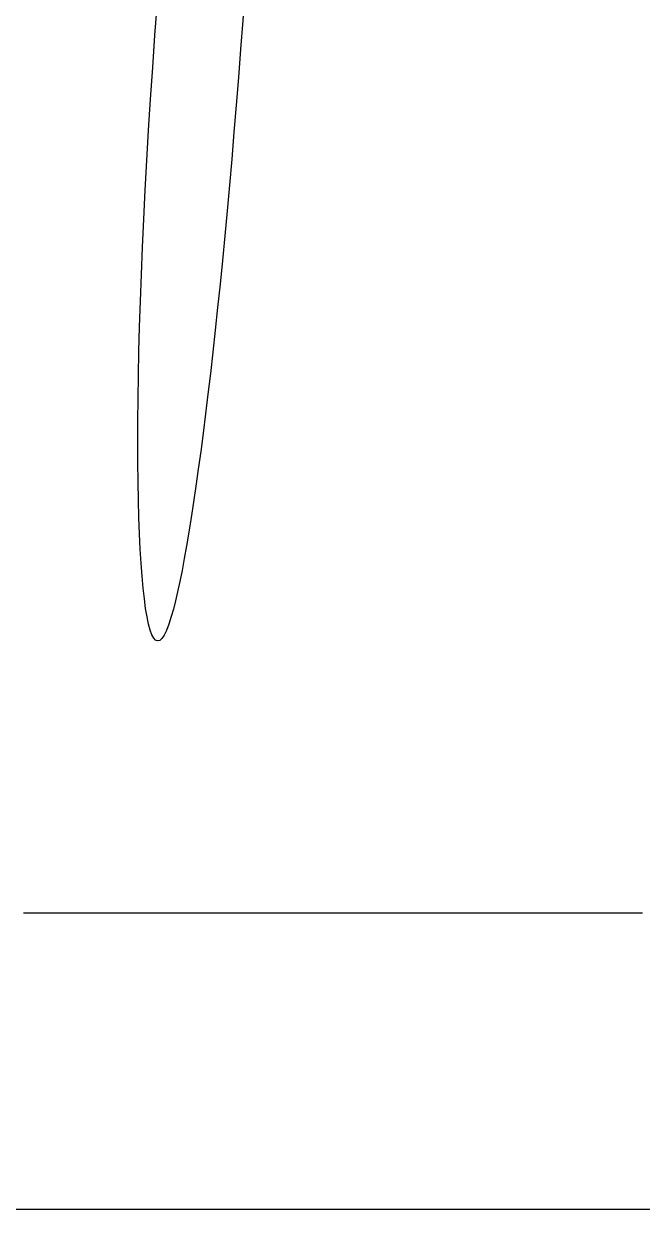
# Model space of a CAD drawing. Header units: millimetres. Extents: x -1200100 to -1199960, y -800082 to -800000.
# Drawn here: x -1200050.528 to -1200049.485, y -800029 to -800027 of the extents above; entities that cross this region are included whole.
import ezdxf

# ---------------------------------------------------------------- set-up
doc = ezdxf.new("R2010")
doc.units = ezdxf.units.MM
doc.header["$LTSCALE"] = 0.05
doc.layers.add('Drawing Contents', color=9, linetype='Continuous')
doc.layers.add('In Question', color=7, linetype='Continuous')

msp = doc.modelspace()

# ---------------------------------------------------------------- linework, layer by layer
at = {"layer": 'Drawing Contents'}
msp.add_lwpolyline([(-1200052.6133, -800029), (-1200044.6133, -800029), (-1200044.6133, -800021), (-1200052.6133, -800021)], close=True, dxfattribs=at)
at = {"layer": 'In Question', "color": 1}
msp.add_lwpolyline([(-1200050.5278, -800028.5), (-1200050.5271, -800028.5), (-1200050.5264, -800028.5), (-1200050.5257, -800028.5), (-1200050.525, -800028.5), (-1200050.5243, -800028.5), (-1200050.5236, -800028.5), (-1200050.5229, -800028.5), (-1200050.5222, -800028.5), (-1200050.5215, -800028.5), (-1200050.5208, -800028.5), (-1200050.5201, -800028.5), (-1200050.5194, -800028.5), (-1200050.5187, -800028.5), (-1200050.518, -800028.5), (-1200050.5173, -800028.5), (-1200050.5166, -800028.5), (-1200050.5159, -800028.5), (-1200050.5152, -800028.5), (-1200050.5145, -800028.5), (-1200050.5138, -800028.5), (-1200050.5131, -800028.5), (-1200050.5124, -800028.5), (-1200050.5117, -800028.5), (-1200050.511, -800028.5), (-1200050.5103, -800028.5), (-1200050.5096, -800028.5), (-1200050.5089, -800028.5), (-1200050.5082, -800028.5), (-1200050.5075, -800028.5), (-1200050.5068, -800028.5), (-1200050.5061, -800028.5), (-1200050.5054, -800028.5), (-1200050.5047, -800028.5), (-1200050.504, -800028.5), (-1200050.5033, -800028.5), (-1200050.5026, -800028.5), (-1200050.5019, -800028.5), (-1200050.5012, -800028.5), (-1200050.5005, -800028.5), (-1200050.4998, -800028.5), (-1200050.4991, -800028.5), (-1200050.4984, -800028.5), (-1200050.4977, -800028.5), (-1200050.497, -800028.5), (-1200050.4963, -800028.5), (-1200050.4956, -800028.5), (-1200050.4949, -800028.5), (-1200050.4942, -800028.5), (-1200050.4935, -800028.5), (-1200050.4928, -800028.5), (-1200050.4921, -800028.5), (-1200050.4914, -800028.5), (-1200050.4907, -800028.5), (-1200050.49, -800028.5), (-1200050.4893, -800028.5), (-1200050.4886, -800028.5), (-1200050.4879, -800028.5), (-1200050.4872, -800028.5), (-1200050.4865, -800028.5), (-1200050.4858, -800028.5), (-1200050.4851, -800028.5), (-1200050.4844, -800028.5), (-1200050.4837, -800028.5), (-1200050.483, -800028.5), (-1200050.4823, -800028.5), (-1200050.4816, -800028.5), (-1200050.4809, -800028.5), (-1200050.4802, -800028.5), (-1200050.4795, -800028.5), (-1200050.4788, -800028.5), (-1200050.4781, -800028.5), (-1200050.4774, -800028.5), (-1200050.4767, -800028.5), (-1200050.476, -800028.5), (-1200050.4753, -800028.5), (-1200050.4746, -800028.5), (-1200050.4739, -800028.5), (-1200050.4732, -800028.5), (-1200050.4725, -800028.5), (-1200050.4718, -800028.5), (-1200050.4711, -800028.5), (-1200050.4704, -800028.5), (-1200050.4697, -800028.5), (-1200050.469, -800028.5), (-1200050.4683, -800028.5), (-1200050.4676, -800028.5), (-1200050.4669, -800028.5), (-1200050.4662, -800028.5), (-1200050.4655, -800028.5), (-1200050.4648, -800028.5), (-1200050.4641, -800028.5), (-1200050.4634, -800028.5), (-1200050.4627, -800028.5), (-1200050.462, -800028.5), (-1200050.4613, -800028.5), (-1200050.4606, -800028.5), (-1200050.4599, -800028.5), (-1200050.4592, -800028.5), (-1200050.4585, -800028.5), (-1200050.4578, -800028.5), (-1200050.4571, -800028.5), (-1200050.4564, -800028.5), (-1200050.4557, -800028.5), (-1200050.455, -800028.5), (-1200050.4543, -800028.5), (-1200050.4536, -800028.5), (-1200050.4529, -800028.5), (-1200050.4522, -800028.5), (-1200050.4515, -800028.5), (-1200050.4508, -800028.5), (-1200050.4501, -800028.5), (-1200050.4494, -800028.5), (-1200050.4487, -800028.5), (-1200050.448, -800028.5), (-1200050.4473, -800028.5), (-1200050.4466, -800028.5), (-1200050.4459, -800028.5), (-1200050.4452, -800028.5), (-1200050.4445, -800028.5), (-1200050.4438, -800028.5), (-1200050.4431, -800028.5), (-1200050.4424, -800028.5), (-1200050.4417, -800028.5), (-1200050.441, -800028.5), (-1200050.4403, -800028.5), (-1200050.4396, -800028.5), (-1200050.4389, -800028.5), (-1200050.4382, -800028.5), (-1200050.4375, -800028.5), (-1200050.4368, -800028.5), (-1200050.4361, -800028.5), (-1200050.4354, -800028.5), (-1200050.4347, -800028.5), (-1200050.434, -800028.5), (-1200050.4333, -800028.5), (-1200050.4326, -800028.5), (-1200050.4319, -800028.5), (-1200050.4312, -800028.5), (-1200050.4305, -800028.5), (-1200050.4298, -800028.5), (-1200050.4291, -800028.5), (-1200050.4284, -800028.5), (-1200050.4277, -800028.5), (-1200050.427, -800028.5), (-1200050.4263, -800028.5), (-1200050.4256, -800028.5), (-1200050.4249, -800028.5), (-1200050.4242, -800028.5), (-1200050.4235, -800028.5), (-1200050.4228, -800028.5), (-1200050.4221, -800028.5), (-1200050.4214, -800028.5), (-1200050.4207, -800028.5), (-1200050.42, -800028.5), (-1200050.4193, -800028.5), (-1200050.4186, -800028.5), (-1200050.4179, -800028.5), (-1200050.4172, -800028.5), (-1200050.4165, -800028.5), (-1200050.4158, -800028.5), (-1200050.4151, -800028.5), (-1200050.4144, -800028.5), (-1200050.4137, -800028.5), (-1200050.413, -800028.5), (-1200050.4123, -800028.5), (-1200050.4116, -800028.5), (-1200050.4109, -800028.5), (-1200050.4102, -800028.5), (-1200050.4095, -800028.5), (-1200050.4088, -800028.5), (-1200050.4081, -800028.5), (-1200050.4074, -800028.5), (-1200050.4067, -800028.5), (-1200050.406, -800028.5), (-1200050.4053, -800028.5), (-1200050.4046, -800028.5), (-1200050.4039, -800028.5), (-1200050.4032, -800028.5), (-1200050.4025, -800028.5), (-1200050.4018, -800028.5), (-1200050.4011, -800028.5), (-1200050.4004, -800028.5), (-1200050.3997, -800028.5), (-1200050.399, -800028.5), (-1200050.3983, -800028.5), (-1200050.3976, -800028.5), (-1200050.3969, -800028.5), (-1200050.3962, -800028.5), (-1200050.3955, -800028.5), (-1200050.3948, -800028.5), (-1200050.3941, -800028.5), (-1200050.3934, -800028.5), (-1200050.3927, -800028.5), (-1200050.392, -800028.5), (-1200050.3913, -800028.5), (-1200050.3906, -800028.5), (-1200050.3899, -800028.5), (-1200050.3892, -800028.5), (-1200050.3885, -800028.5), (-1200050.3878, -800028.5), (-1200050.3871, -800028.5), (-1200050.3864, -800028.5), (-1200050.3857, -800028.5), (-1200050.385, -800028.5), (-1200050.3843, -800028.5), (-1200050.3836, -800028.5), (-1200050.3829, -800028.5), (-1200050.3822, -800028.5), (-1200050.3815, -800028.5), (-1200050.3808, -800028.5), (-1200050.3801, -800028.5), (-1200050.3794, -800028.5), (-1200050.3787, -800028.5), (-1200050.378, -800028.5), (-1200050.3773, -800028.5), (-1200050.3766, -800028.5), (-1200050.3759, -800028.5), (-1200050.3752, -800028.5), (-1200050.3745, -800028.5), (-1200050.3738, -800028.5), (-1200050.3731, -800028.5), (-1200050.3724, -800028.5), (-1200050.3717, -800028.5), (-1200050.371, -800028.5), (-1200050.3703, -800028.5), (-1200050.3696, -800028.5), (-1200050.3689, -800028.5), (-1200050.3682, -800028.5), (-1200050.3675, -800028.5), (-1200050.3668, -800028.5), (-1200050.3661, -800028.5), (-1200050.3654, -800028.5), (-1200050.3647, -800028.5), (-1200050.364, -800028.5), (-1200050.3633, -800028.5), (-1200050.3626, -800028.5), (-1200050.3619, -800028.5), (-1200050.3612, -800028.5), (-1200050.3605, -800028.5), (-1200050.3598, -800028.5), (-1200050.3591, -800028.5), (-1200050.3584, -800028.5), (-1200050.3577, -800028.5), (-1200050.357, -800028.5), (-1200050.3563, -800028.5), (-1200050.3556, -800028.5), (-1200050.3549, -800028.5), (-1200050.3542, -800028.5), (-1200050.3535, -800028.5), (-1200050.3528, -800028.5), (-1200050.3521, -800028.5), (-1200050.3514, -800028.5), (-1200050.3507, -800028.5), (-1200050.35, -800028.5), (-1200050.3493, -800028.5), (-1200050.3486, -800028.5), (-1200050.3479, -800028.5), (-1200050.3472, -800028.5), (-1200050.3465, -800028.5), (-1200050.3458, -800028.5), (-1200050.3451, -800028.5), (-1200050.3444, -800028.5), (-1200050.3437, -800028.5), (-1200050.343, -800028.5), (-1200050.3423, -800028.5), (-1200050.3416, -800028.5), (-1200050.3409, -800028.5), (-1200050.3402, -800028.5), (-1200050.3395, -800028.5), (-1200050.3388, -800028.5), (-1200050.3381, -800028.5), (-1200050.3374, -800028.5), (-1200050.3367, -800028.5), (-1200050.336, -800028.5), (-1200050.3353, -800028.5), (-1200050.3346, -800028.5), (-1200050.3339, -800028.5), (-1200050.3332, -800028.5), (-1200050.3325, -800028.5), (-1200050.3318, -800028.5), (-1200050.3311, -800028.5), (-1200050.3304, -800028.5), (-1200050.3297, -800028.5), (-1200050.329, -800028.5), (-1200050.3283, -800028.5), (-1200050.3276, -800028.5), (-1200050.3269, -800028.5), (-1200050.3262, -800028.5), (-1200050.3255, -800028.5), (-1200050.3248, -800028.5), (-1200050.3241, -800028.5), (-1200050.3234, -800028.5), (-1200050.3227, -800028.5), (-1200050.322, -800028.5), (-1200050.3213, -800028.5), (-1200050.3206, -800028.5), (-1200050.3199, -800028.5), (-1200050.3192, -800028.5), (-1200050.3185, -800028.5), (-1200050.3178, -800028.5), (-1200050.3171, -800028.5), (-1200050.3164, -800028.5), (-1200050.3157, -800028.5), (-1200050.315, -800028.5), (-1200050.3143, -800028.5), (-1200050.3136, -800028.5), (-1200050.3129, -800028.5), (-1200050.3122, -800028.5), (-1200050.3115, -800028.5), (-1200050.3108, -800028.5), (-1200050.3101, -800028.5), (-1200050.3094, -800028.5), (-1200050.3087, -800028.5), (-1200050.308, -800028.5), (-1200050.3073, -800028.5), (-1200050.3066, -800028.5), (-1200050.3059, -800028.5), (-1200050.3052, -800028.5), (-1200050.3045, -800028.5), (-1200050.3038, -800028.5), (-1200050.3031, -800028.5), (-1200050.3024, -800028.5), (-1200050.3017, -800028.5), (-1200050.301, -800028.5), (-1200050.3003, -800028.5), (-1200050.2996, -800028.5), (-1200050.2989, -800028.5), (-1200050.2982, -800028.5), (-1200050.2975, -800028.5), (-1200050.2968, -800028.5), (-1200050.2961, -800028.5), (-1200050.2954, -800028.5), (-1200050.2947, -800028.5), (-1200050.294, -800028.5), (-1200050.2933, -800028.5), (-1200050.2926, -800028.5), (-1200050.2919, -800028.5), (-1200050.2912, -800028.5), (-1200050.2905, -800028.5), (-1200050.2898, -800028.5), (-1200050.2891, -800028.5), (-1200050.2884, -800028.5), (-1200050.2877, -800028.5), (-1200050.287, -800028.5), (-1200050.2863, -800028.5), (-1200050.2856, -800028.5), (-1200050.2849, -800028.5), (-1200050.2842, -800028.5), (-1200050.2835, -800028.5), (-1200050.2828, -800028.5), (-1200050.2821, -800028.5), (-1200050.2814, -800028.5), (-1200050.2807, -800028.5), (-1200050.28, -800028.5), (-1200050.2793, -800028.5), (-1200050.2786, -800028.5), (-1200050.2779, -800028.5), (-1200050.2772, -800028.5), (-1200050.2765, -800028.5), (-1200050.2758, -800028.5), (-1200050.2751, -800028.5), (-1200050.2744, -800028.5), (-1200050.2737, -800028.5), (-1200050.273, -800028.5), (-1200050.2723, -800028.5), (-1200050.2716, -800028.5), (-1200050.2709, -800028.5), (-1200050.2702, -800028.5), (-1200050.2695, -800028.5), (-1200050.2688, -800028.5), (-1200050.2681, -800028.5), (-1200050.2674, -800028.5), (-1200050.2667, -800028.5), (-1200050.266, -800028.5), (-1200050.2653, -800028.5), (-1200050.2646, -800028.5), (-1200050.2639, -800028.5), (-1200050.2632, -800028.5), (-1200050.2625, -800028.5), (-1200050.2618, -800028.5), (-1200050.2611, -800028.5), (-1200050.2604, -800028.5), (-1200050.2597, -800028.5), (-1200050.259, -800028.5), (-1200050.2583, -800028.5), (-1200050.2576, -800028.5), (-1200050.2569, -800028.5), (-1200050.2562, -800028.5), (-1200050.2555, -800028.5), (-1200050.2548, -800028.5), (-1200050.2541, -800028.5), (-1200050.2534, -800028.5), (-1200050.2527, -800028.5), (-1200050.252, -800028.5), (-1200050.2513, -800028.5), (-1200050.2506, -800028.5), (-1200050.2499, -800028.5), (-1200050.2492, -800028.5), (-1200050.2485, -800028.5), (-1200050.2478, -800028.5), (-1200050.2471, -800028.5), (-1200050.2464, -800028.5), (-1200050.2457, -800028.5), (-1200050.245, -800028.5), (-1200050.2443, -800028.5), (-1200050.2436, -800028.5), (-1200050.2429, -800028.5), (-1200050.2422, -800028.5), (-1200050.2415, -800028.5), (-1200050.2408, -800028.5), (-1200050.2401, -800028.5), (-1200050.2394, -800028.5), (-1200050.2387, -800028.5), (-1200050.238, -800028.5), (-1200050.2373, -800028.5), (-1200050.2366, -800028.5), (-1200050.2359, -800028.5), (-1200050.2352, -800028.5), (-1200050.2345, -800028.5), (-1200050.2338, -800028.5), (-1200050.2331, -800028.5), (-1200050.2324, -800028.5), (-1200050.2317, -800028.5), (-1200050.231, -800028.5), (-1200050.2303, -800028.5), (-1200050.2296, -800028.5), (-1200050.2289, -800028.5), (-1200050.2282, -800028.5), (-1200050.2275, -800028.5), (-1200050.2268, -800028.5), (-1200050.2261, -800028.5), (-1200050.2254, -800028.5), (-1200050.2247, -800028.5), (-1200050.224, -800028.5), (-1200050.2233, -800028.5), (-1200050.2226, -800028.5), (-1200050.2219, -800028.5), (-1200050.2212, -800028.5), (-1200050.2205, -800028.5), (-1200050.2198, -800028.5), (-1200050.2191, -800028.5), (-1200050.2184, -800028.5), (-1200050.2177, -800028.5), (-1200050.217, -800028.5), (-1200050.2163, -800028.5), (-1200050.2156, -800028.5), (-1200050.2149, -800028.5), (-1200050.2142, -800028.5), (-1200050.2135, -800028.5), (-1200050.2128, -800028.5), (-1200050.2121, -800028.5), (-1200050.2114, -800028.5), (-1200050.2107, -800028.5), (-1200050.21, -800028.5), (-1200050.2093, -800028.5), (-1200050.2086, -800028.5), (-1200050.2079, -800028.5), (-1200050.2072, -800028.5), (-1200050.2065, -800028.5), (-1200050.2058, -800028.5), (-1200050.2051, -800028.5), (-1200050.2044, -800028.5), (-1200050.2037, -800028.5), (-1200050.203, -800028.5), (-1200050.2023, -800028.5), (-1200050.2016, -800028.5), (-1200050.2009, -800028.5), (-1200050.2002, -800028.5), (-1200050.1995, -800028.5), (-1200050.1988, -800028.5), (-1200050.1981, -800028.5), (-1200050.1974, -800028.5), (-1200050.1967, -800028.5), (-1200050.196, -800028.5), (-1200050.1953, -800028.5), (-1200050.1946, -800028.5), (-1200050.1939, -800028.5), (-1200050.1932, -800028.5), (-1200050.1925, -800028.5), (-1200050.1918, -800028.5), (-1200050.1911, -800028.5), (-1200050.1904, -800028.5), (-1200050.1897, -800028.5), (-1200050.189, -800028.5), (-1200050.1883, -800028.5), (-1200050.1876, -800028.5), (-1200050.1869, -800028.5), (-1200050.1862, -800028.5), (-1200050.1855, -800028.5), (-1200050.1848, -800028.5), (-1200050.1841, -800028.5), (-1200050.1834, -800028.5), (-1200050.1827, -800028.5), (-1200050.182, -800028.5), (-1200050.1813, -800028.5), (-1200050.1806, -800028.5), (-1200050.1799, -800028.5), (-1200050.1792, -800028.5), (-1200050.1785, -800028.5), (-1200050.1778, -800028.5), (-1200050.1771, -800028.5), (-1200050.1764, -800028.5), (-1200050.1757, -800028.5), (-1200050.175, -800028.5), (-1200050.1743, -800028.5), (-1200050.1736, -800028.5), (-1200050.1729, -800028.5), (-1200050.1722, -800028.5), (-1200050.1715, -800028.5), (-1200050.1708, -800028.5), (-1200050.1701, -800028.5), (-1200050.1694, -800028.5), (-1200050.1687, -800028.5), (-1200050.168, -800028.5), (-1200050.1673, -800028.5), (-1200050.1666, -800028.5), (-1200050.1659, -800028.5), (-1200050.1652, -800028.5), (-1200050.1645, -800028.5), (-1200050.1638, -800028.5), (-1200050.1631, -800028.5), (-1200050.1624, -800028.5), (-1200050.1617, -800028.5), (-1200050.161, -800028.5), (-1200050.1603, -800028.5), (-1200050.1596, -800028.5), (-1200050.1589, -800028.5), (-1200050.1582, -800028.5), (-1200050.1575, -800028.5), (-1200050.1568, -800028.5), (-1200050.1561, -800028.5), (-1200050.1554, -800028.5), (-1200050.1547, -800028.5), (-1200050.154, -800028.5), (-1200050.1533, -800028.5), (-1200050.1526, -800028.5), (-1200050.1519, -800028.5), (-1200050.1512, -800028.5), (-1200050.1505, -800028.5), (-1200050.1498, -800028.5), (-1200050.1491, -800028.5), (-1200050.1484, -800028.5), (-1200050.1477, -800028.5), (-1200050.147, -800028.5), (-1200050.1463, -800028.5), (-1200050.1456, -800028.5), (-1200050.1449, -800028.5), (-1200050.1442, -800028.5), (-1200050.1435, -800028.5), (-1200050.1428, -800028.5), (-1200050.1421, -800028.5), (-1200050.1414, -800028.5), (-1200050.1407, -800028.5), (-1200050.14, -800028.5), (-1200050.1393, -800028.5), (-1200050.1386, -800028.5), (-1200050.1379, -800028.5), (-1200050.1372, -800028.5), (-1200050.1365, -800028.5), (-1200050.1358, -800028.5), (-1200050.1351, -800028.5), (-1200050.1344, -800028.5), (-1200050.1337, -800028.5), (-1200050.133, -800028.5), (-1200050.1323, -800028.5), (-1200050.1316, -800028.5), (-1200050.1309, -800028.5), (-1200050.1302, -800028.5), (-1200050.1295, -800028.5), (-1200050.1288, -800028.5), (-1200050.1281, -800028.5), (-1200050.1274, -800028.5), (-1200050.1267, -800028.5), (-1200050.126, -800028.5), (-1200050.1253, -800028.5), (-1200050.1246, -800028.5), (-1200050.1239, -800028.5), (-1200050.1232, -800028.5), (-1200050.1225, -800028.5), (-1200050.1218, -800028.5), (-1200050.1211, -800028.5), (-1200050.1204, -800028.5), (-1200050.1197, -800028.5), (-1200050.119, -800028.5), (-1200050.1183, -800028.5), (-1200050.1176, -800028.5), (-1200050.1169, -800028.5), (-1200050.1162, -800028.5), (-1200050.1155, -800028.5), (-1200050.1148, -800028.5), (-1200050.1141, -800028.5), (-1200050.1134, -800028.5), (-1200050.1127, -800028.5), (-1200050.112, -800028.5), (-1200050.1113, -800028.5), (-1200050.1106, -800028.5), (-1200050.1099, -800028.5), (-1200050.1092, -800028.5), (-1200050.1085, -800028.5), (-1200050.1078, -800028.5), (-1200050.1071, -800028.5), (-1200050.1064, -800028.5), (-1200050.1057, -800028.5), (-1200050.105, -800028.5), (-1200050.1043, -800028.5), (-1200050.1036, -800028.5), (-1200050.1029, -800028.5), (-1200050.1022, -800028.5), (-1200050.1015, -800028.5), (-1200050.1008, -800028.5), (-1200050.1001, -800028.5), (-1200050.0994, -800028.5), (-1200050.0987, -800028.5), (-1200050.098, -800028.5), (-1200050.0973, -800028.5), (-1200050.0966, -800028.5), (-1200050.0959, -800028.5), (-1200050.0952, -800028.5), (-1200050.0945, -800028.5), (-1200050.0938, -800028.5), (-1200050.0931, -800028.5), (-1200050.0924, -800028.5), (-1200050.0917, -800028.5), (-1200050.091, -800028.5), (-1200050.0903, -800028.5), (-1200050.0896, -800028.5), (-1200050.0889, -800028.5), (-1200050.0882, -800028.5), (-1200050.0875, -800028.5), (-1200050.0868, -800028.5), (-1200050.0861, -800028.5), (-1200050.0854, -800028.5), (-1200050.0847, -800028.5), (-1200050.084, -800028.5), (-1200050.0833, -800028.5), (-1200050.0826, -800028.5), (-1200050.0819, -800028.5), (-1200050.0812, -800028.5), (-1200050.0805, -800028.5), (-1200050.0798, -800028.5), (-1200050.0791, -800028.5), (-1200050.0784, -800028.5), (-1200050.0777, -800028.5), (-1200050.077, -800028.5), (-1200050.0763, -800028.5), (-1200050.0756, -800028.5), (-1200050.0749, -800028.5), (-1200050.0742, -800028.5), (-1200050.0735, -800028.5), (-1200050.0728, -800028.5), (-1200050.0721, -800028.5), (-1200050.0714, -800028.5), (-1200050.0707, -800028.5), (-1200050.07, -800028.5), (-1200050.0693, -800028.5), (-1200050.0686, -800028.5), (-1200050.0679, -800028.5), (-1200050.0672, -800028.5), (-1200050.0665, -800028.5), (-1200050.0658, -800028.5), (-1200050.0651, -800028.5), (-1200050.0644, -800028.5), (-1200050.0637, -800028.5), (-1200050.063, -800028.5), (-1200050.0623, -800028.5), (-1200050.0616, -800028.5), (-1200050.0609, -800028.5), (-1200050.0602, -800028.5), (-1200050.0595, -800028.5), (-1200050.0588, -800028.5), (-1200050.0581, -800028.5), (-1200050.0574, -800028.5), (-1200050.0567, -800028.5), (-1200050.056, -800028.5), (-1200050.0553, -800028.5), (-1200050.0546, -800028.5), (-1200050.0539, -800028.5), (-1200050.0532, -800028.5), (-1200050.0525, -800028.5), (-1200050.0518, -800028.5), (-1200050.0511, -800028.5), (-1200050.0504, -800028.5), (-1200050.0497, -800028.5), (-1200050.049, -800028.5), (-1200050.0483, -800028.5), (-1200050.0476, -800028.5), (-1200050.0469, -800028.5), (-1200050.0462, -800028.5), (-1200050.0455, -800028.5), (-1200050.0448, -800028.5), (-1200050.0441, -800028.5), (-1200050.0434, -800028.5), (-1200050.0427, -800028.5), (-1200050.042, -800028.5), (-1200050.0413, -800028.5), (-1200050.0406, -800028.5), (-1200050.0399, -800028.5), (-1200050.0392, -800028.5), (-1200050.0385, -800028.5), (-1200050.0378, -800028.5), (-1200050.0371, -800028.5), (-1200050.0364, -800028.5), (-1200050.0357, -800028.5), (-1200050.035, -800028.5), (-1200050.0343, -800028.5), (-1200050.0336, -800028.5), (-1200050.0329, -800028.5), (-1200050.0322, -800028.5), (-1200050.0315, -800028.5), (-1200050.0308, -800028.5), (-1200050.0301, -800028.5), (-1200050.0294, -800028.5), (-1200050.0287, -800028.5), (-1200050.028, -800028.5), (-1200050.0273, -800028.5), (-1200050.0266, -800028.5), (-1200050.0259, -800028.5), (-1200050.0252, -800028.5), (-1200050.0245, -800028.5), (-1200050.0238, -800028.5), (-1200050.0231, -800028.5), (-1200050.0224, -800028.5), (-1200050.0217, -800028.5), (-1200050.021, -800028.5), (-1200050.0203, -800028.5), (-1200050.0196, -800028.5), (-1200050.0189, -800028.5), (-1200050.0182, -800028.5), (-1200050.0175, -800028.5), (-1200050.0168, -800028.5), (-1200050.0161, -800028.5), (-1200050.0154, -800028.5), (-1200050.0147, -800028.5), (-1200050.014, -800028.5), (-1200050.0133, -800028.5), (-1200050.0126, -800028.5), (-1200050.0119, -800028.5), (-1200050.0112, -800028.5), (-1200050.0105, -800028.5), (-1200050.0098, -800028.5), (-1200050.0091, -800028.5), (-1200050.0084, -800028.5), (-1200050.0077, -800028.5), (-1200050.007, -800028.5), (-1200050.0063, -800028.5), (-1200050.0056, -800028.5), (-1200050.0049, -800028.5), (-1200050.0042, -800028.5), (-1200050.0035, -800028.5), (-1200050.0028, -800028.5), (-1200050.0021, -800028.5), (-1200050.0014, -800028.5), (-1200050.0007, -800028.5), (-1200050, -800028.5), (-1200049.9993, -800028.5), (-1200049.9986, -800028.5), (-1200049.9979, -800028.5), (-1200049.9972, -800028.5), (-1200049.9965, -800028.5), (-1200049.9958, -800028.5), (-1200049.9951, -800028.5), (-1200049.9944, -800028.5), (-1200049.9937, -800028.5), (-1200049.993, -800028.5), (-1200049.9923, -800028.5), (-1200049.9916, -800028.5), (-1200049.9909, -800028.5), (-1200049.9902, -800028.5), (-1200049.9895, -800028.5), (-1200049.9888, -800028.5), (-1200049.9881, -800028.5), (-1200049.9874, -800028.5), (-1200049.9867, -800028.5), (-1200049.986, -800028.5), (-1200049.9853, -800028.5), (-1200049.9846, -800028.5), (-1200049.9839, -800028.5), (-1200049.9832, -800028.5), (-1200049.9825, -800028.5), (-1200049.9818, -800028.5), (-1200049.9811, -800028.5), (-1200049.9804, -800028.5), (-1200049.9797, -800028.5), (-1200049.979, -800028.5), (-1200049.9783, -800028.5), (-1200049.9776, -800028.5), (-1200049.9769, -800028.5), (-1200049.9762, -800028.5), (-1200049.9755, -800028.5), (-1200049.9748, -800028.5), (-1200049.9741, -800028.5), (-1200049.9734, -800028.5), (-1200049.9727, -800028.5), (-1200049.972, -800028.5), (-1200049.9713, -800028.5), (-1200049.9706, -800028.5), (-1200049.9699, -800028.5), (-1200049.9692, -800028.5), (-1200049.9685, -800028.5), (-1200049.9678, -800028.5), (-1200049.9671, -800028.5), (-1200049.9664, -800028.5), (-1200049.9657, -800028.5), (-1200049.965, -800028.5), (-1200049.9643, -800028.5), (-1200049.9636, -800028.5), (-1200049.9629, -800028.5), (-1200049.9622, -800028.5), (-1200049.9615, -800028.5), (-1200049.9608, -800028.5), (-1200049.9601, -800028.5), (-1200049.9594, -800028.5), (-1200049.9587, -800028.5), (-1200049.958, -800028.5), (-1200049.9573, -800028.5), (-1200049.9566, -800028.5), (-1200049.9559, -800028.5), (-1200049.9552, -800028.5), (-1200049.9545, -800028.5), (-1200049.9538, -800028.5), (-1200049.9531, -800028.5), (-1200049.9524, -800028.5), (-1200049.9517, -800028.5), (-1200049.951, -800028.5), (-1200049.9503, -800028.5), (-1200049.9496, -800028.5), (-1200049.9489, -800028.5), (-1200049.9482, -800028.5), (-1200049.9475, -800028.5), (-1200049.9468, -800028.5), (-1200049.9461, -800028.5), (-1200049.9454, -800028.5), (-1200049.9447, -800028.5), (-1200049.944, -800028.5), (-1200049.9433, -800028.5), (-1200049.9426, -800028.5), (-1200049.9419, -800028.5), (-1200049.9412, -800028.5), (-1200049.9405, -800028.5), (-1200049.9398, -800028.5), (-1200049.9391, -800028.5), (-1200049.9384, -800028.5), (-1200049.9377, -800028.5), (-1200049.937, -800028.5), (-1200049.9363, -800028.5), (-1200049.9356, -800028.5), (-1200049.9349, -800028.5), (-1200049.9342, -800028.5), (-1200049.9335, -800028.5), (-1200049.9328, -800028.5), (-1200049.9321, -800028.5), (-1200049.9314, -800028.5), (-1200049.9307, -800028.5), (-1200049.93, -800028.5), (-1200049.9293, -800028.5), (-1200049.9286, -800028.5), (-1200049.9279, -800028.5), (-1200049.9272, -800028.5), (-1200049.9265, -800028.5), (-1200049.9258, -800028.5), (-1200049.9251, -800028.5), (-1200049.9244, -800028.5), (-1200049.9237, -800028.5), (-1200049.923, -800028.5), (-1200049.9223, -800028.5), (-1200049.9216, -800028.5), (-1200049.9209, -800028.5), (-1200049.9202, -800028.5), (-1200049.9195, -800028.5), (-1200049.9188, -800028.5), (-1200049.9181, -800028.5), (-1200049.9174, -800028.5), (-1200049.9167, -800028.5), (-1200049.916, -800028.5), (-1200049.9153, -800028.5), (-1200049.9146, -800028.5), (-1200049.9139, -800028.5), (-1200049.9132, -800028.5), (-1200049.9125, -800028.5), (-1200049.9118, -800028.5), (-1200049.9111, -800028.5), (-1200049.9104, -800028.5), (-1200049.9097, -800028.5), (-1200049.909, -800028.5), (-1200049.9083, -800028.5), (-1200049.9076, -800028.5), (-1200049.9069, -800028.5), (-1200049.9062, -800028.5), (-1200049.9055, -800028.5), (-1200049.9048, -800028.5), (-1200049.9041, -800028.5), (-1200049.9034, -800028.5), (-1200049.9027, -800028.5), (-1200049.902, -800028.5), (-1200049.9013, -800028.5), (-1200049.9006, -800028.5), (-1200049.8999, -800028.5), (-1200049.8992, -800028.5), (-1200049.8985, -800028.5), (-1200049.8978, -800028.5), (-1200049.8971, -800028.5), (-1200049.8964, -800028.5), (-1200049.8957, -800028.5), (-1200049.895, -800028.5), (-1200049.8943, -800028.5), (-1200049.8936, -800028.5), (-1200049.8929, -800028.5), (-1200049.8922, -800028.5), (-1200049.8915, -800028.5), (-1200049.8908, -800028.5), (-1200049.8901, -800028.5), (-1200049.8894, -800028.5), (-1200049.8887, -800028.5), (-1200049.888, -800028.5), (-1200049.8873, -800028.5), (-1200049.8866, -800028.5), (-1200049.8859, -800028.5), (-1200049.8852, -800028.5), (-1200049.8845, -800028.5), (-1200049.8838, -800028.5), (-1200049.8831, -800028.5), (-1200049.8824, -800028.5), (-1200049.8817, -800028.5), (-1200049.881, -800028.5), (-1200049.8803, -800028.5), (-1200049.8796, -800028.5), (-1200049.8789, -800028.5), (-1200049.8782, -800028.5), (-1200049.8775, -800028.5), (-1200049.8768, -800028.5), (-1200049.8761, -800028.5), (-1200049.8754, -800028.5), (-1200049.8747, -800028.5), (-1200049.874, -800028.5), (-1200049.8733, -800028.5), (-1200049.8726, -800028.5), (-1200049.8719, -800028.5), (-1200049.8712, -800028.5), (-1200049.8705, -800028.5), (-1200049.8698, -800028.5), (-1200049.8691, -800028.5), (-1200049.8684, -800028.5), (-1200049.8677, -800028.5), (-1200049.867, -800028.5), (-1200049.8663, -800028.5), (-1200049.8656, -800028.5), (-1200049.8649, -800028.5), (-1200049.8642, -800028.5), (-1200049.8635, -800028.5), (-1200049.8628, -800028.5), (-1200049.8621, -800028.5), (-1200049.8614, -800028.5), (-1200049.8607, -800028.5), (-1200049.86, -800028.5), (-1200049.8593, -800028.5), (-1200049.8586, -800028.5), (-1200049.8579, -800028.5), (-1200049.8572, -800028.5), (-1200049.8565, -800028.5), (-1200049.8558, -800028.5), (-1200049.8551, -800028.5), (-1200049.8544, -800028.5), (-1200049.8537, -800028.5), (-1200049.853, -800028.5), (-1200049.8523, -800028.5), (-1200049.8516, -800028.5), (-1200049.8509, -800028.5), (-1200049.8502, -800028.5), (-1200049.8495, -800028.5), (-1200049.8488, -800028.5), (-1200049.8481, -800028.5), (-1200049.8474, -800028.5), (-1200049.8467, -800028.5), (-1200049.846, -800028.5), (-1200049.8453, -800028.5), (-1200049.8446, -800028.5), (-1200049.8439, -800028.5), (-1200049.8432, -800028.5), (-1200049.8425, -800028.5), (-1200049.8418, -800028.5), (-1200049.8411, -800028.5), (-1200049.8404, -800028.5), (-1200049.8397, -800028.5), (-1200049.839, -800028.5), (-1200049.8383, -800028.5), (-1200049.8376, -800028.5), (-1200049.8369, -800028.5), (-1200049.8362, -800028.5), (-1200049.8355, -800028.5), (-1200049.8348, -800028.5), (-1200049.8341, -800028.5), (-1200049.8334, -800028.5), (-1200049.8327, -800028.5), (-1200049.832, -800028.5), (-1200049.8313, -800028.5), (-1200049.8306, -800028.5), (-1200049.8299, -800028.5), (-1200049.8292, -800028.5), (-1200049.8285, -800028.5), (-1200049.8278, -800028.5), (-1200049.8271, -800028.5), (-1200049.8264, -800028.5), (-1200049.8257, -800028.5), (-1200049.825, -800028.5), (-1200049.8243, -800028.5), (-1200049.8236, -800028.5), (-1200049.8229, -800028.5), (-1200049.8222, -800028.5), (-1200049.8215, -800028.5), (-1200049.8208, -800028.5), (-1200049.8201, -800028.5), (-1200049.8194, -800028.5), (-1200049.8187, -800028.5), (-1200049.818, -800028.5), (-1200049.8173, -800028.5), (-1200049.8166, -800028.5), (-1200049.8159, -800028.5), (-1200049.8152, -800028.5), (-1200049.8145, -800028.5), (-1200049.8138, -800028.5), (-1200049.8131, -800028.5), (-1200049.8124, -800028.5), (-1200049.8117, -800028.5), (-1200049.811, -800028.5), (-1200049.8103, -800028.5), (-1200049.8096, -800028.5), (-1200049.8089, -800028.5), (-1200049.8082, -800028.5), (-1200049.8075, -800028.5), (-1200049.8068, -800028.5), (-1200049.8061, -800028.5), (-1200049.8054, -800028.5), (-1200049.8047, -800028.5), (-1200049.804, -800028.5), (-1200049.8033, -800028.5), (-1200049.8026, -800028.5), (-1200049.8019, -800028.5), (-1200049.8012, -800028.5), (-1200049.8005, -800028.5), (-1200049.7998, -800028.5), (-1200049.7991, -800028.5), (-1200049.7984, -800028.5), (-1200049.7977, -800028.5), (-1200049.797, -800028.5), (-1200049.7963, -800028.5), (-1200049.7956, -800028.5), (-1200049.7949, -800028.5), (-1200049.7942, -800028.5), (-1200049.7935, -800028.5), (-1200049.7928, -800028.5), (-1200049.7921, -800028.5), (-1200049.7914, -800028.5), (-1200049.7907, -800028.5), (-1200049.79, -800028.5), (-1200049.7893, -800028.5), (-1200049.7886, -800028.5), (-1200049.7879, -800028.5), (-1200049.7872, -800028.5), (-1200049.7865, -800028.5), (-1200049.7858, -800028.5), (-1200049.7851, -800028.5), (-1200049.7844, -800028.5), (-1200049.7837, -800028.5), (-1200049.783, -800028.5), (-1200049.7823, -800028.5), (-1200049.7816, -800028.5), (-1200049.7809, -800028.5), (-1200049.7802, -800028.5), (-1200049.7795, -800028.5), (-1200049.7788, -800028.5), (-1200049.7781, -800028.5), (-1200049.7774, -800028.5), (-1200049.7767, -800028.5), (-1200049.776, -800028.5), (-1200049.7753, -800028.5), (-1200049.7746, -800028.5), (-1200049.7739, -800028.5), (-1200049.7732, -800028.5), (-1200049.7725, -800028.5), (-1200049.7718, -800028.5), (-1200049.7711, -800028.5), (-1200049.7704, -800028.5), (-1200049.7697, -800028.5), (-1200049.769, -800028.5), (-1200049.7683, -800028.5), (-1200049.7676, -800028.5), (-1200049.7669, -800028.5), (-1200049.7662, -800028.5), (-1200049.7655, -800028.5), (-1200049.7648, -800028.5), (-1200049.7641, -800028.5), (-1200049.7634, -800028.5), (-1200049.7627, -800028.5), (-1200049.762, -800028.5), (-1200049.7613, -800028.5), (-1200049.7606, -800028.5), (-1200049.7599, -800028.5), (-1200049.7592, -800028.5), (-1200049.7585, -800028.5), (-1200049.7578, -800028.5), (-1200049.7571, -800028.5), (-1200049.7564, -800028.5), (-1200049.7557, -800028.5), (-1200049.755, -800028.5), (-1200049.7543, -800028.5), (-1200049.7536, -800028.5), (-1200049.7529, -800028.5), (-1200049.7522, -800028.5), (-1200049.7515, -800028.5), (-1200049.7508, -800028.5), (-1200049.7501, -800028.5), (-1200049.7494, -800028.5), (-1200049.7487, -800028.5), (-1200049.748, -800028.5), (-1200049.7473, -800028.5), (-1200049.7466, -800028.5), (-1200049.7459, -800028.5), (-1200049.7452, -800028.5), (-1200049.7445, -800028.5), (-1200049.7438, -800028.5), (-1200049.7431, -800028.5), (-1200049.7424, -800028.5), (-1200049.7417, -800028.5), (-1200049.741, -800028.5), (-1200049.7403, -800028.5), (-1200049.7396, -800028.5), (-1200049.7389, -800028.5), (-1200049.7382, -800028.5), (-1200049.7375, -800028.5), (-1200049.7368, -800028.5), (-1200049.7361, -800028.5), (-1200049.7354, -800028.5), (-1200049.7347, -800028.5), (-1200049.734, -800028.5), (-1200049.7333, -800028.5), (-1200049.7326, -800028.5), (-1200049.7319, -800028.5), (-1200049.7312, -800028.5), (-1200049.7305, -800028.5), (-1200049.7298, -800028.5), (-1200049.7291, -800028.5), (-1200049.7284, -800028.5), (-1200049.7277, -800028.5), (-1200049.727, -800028.5), (-1200049.7263, -800028.5), (-1200049.7256, -800028.5), (-1200049.7249, -800028.5), (-1200049.7242, -800028.5), (-1200049.7235, -800028.5), (-1200049.7228, -800028.5), (-1200049.7221, -800028.5), (-1200049.7214, -800028.5), (-1200049.7207, -800028.5), (-1200049.72, -800028.5), (-1200049.7193, -800028.5), (-1200049.7186, -800028.5), (-1200049.7179, -800028.5), (-1200049.7172, -800028.5), (-1200049.7165, -800028.5), (-1200049.7158, -800028.5), (-1200049.7151, -800028.5), (-1200049.7144, -800028.5), (-1200049.7137, -800028.5), (-1200049.713, -800028.5), (-1200049.7123, -800028.5), (-1200049.7116, -800028.5), (-1200049.7109, -800028.5), (-1200049.7102, -800028.5), (-1200049.7095, -800028.5), (-1200049.7088, -800028.5), (-1200049.7081, -800028.5), (-1200049.7074, -800028.5), (-1200049.7067, -800028.5), (-1200049.706, -800028.5), (-1200049.7053, -800028.5), (-1200049.7046, -800028.5), (-1200049.7039, -800028.5), (-1200049.7032, -800028.5), (-1200049.7025, -800028.5), (-1200049.7018, -800028.5), (-1200049.7011, -800028.5), (-1200049.7004, -800028.5), (-1200049.6997, -800028.5), (-1200049.699, -800028.5), (-1200049.6983, -800028.5), (-1200049.6976, -800028.5), (-1200049.6969, -800028.5), (-1200049.6962, -800028.5), (-1200049.6955, -800028.5), (-1200049.6948, -800028.5), (-1200049.6941, -800028.5), (-1200049.6934, -800028.5), (-1200049.6927, -800028.5), (-1200049.692, -800028.5), (-1200049.6913, -800028.5), (-1200049.6906, -800028.5), (-1200049.6899, -800028.5), (-1200049.6892, -800028.5), (-1200049.6885, -800028.5), (-1200049.6878, -800028.5), (-1200049.6871, -800028.5), (-1200049.6864, -800028.5), (-1200049.6857, -800028.5), (-1200049.685, -800028.5), (-1200049.6843, -800028.5), (-1200049.6836, -800028.5), (-1200049.6829, -800028.5), (-1200049.6822, -800028.5), (-1200049.6815, -800028.5), (-1200049.6808, -800028.5), (-1200049.6801, -800028.5), (-1200049.6794, -800028.5), (-1200049.6787, -800028.5), (-1200049.678, -800028.5), (-1200049.6773, -800028.5), (-1200049.6766, -800028.5), (-1200049.6759, -800028.5), (-1200049.6752, -800028.5), (-1200049.6745, -800028.5), (-1200049.6738, -800028.5), (-1200049.6731, -800028.5), (-1200049.6724, -800028.5), (-1200049.6717, -800028.5), (-1200049.671, -800028.5), (-1200049.6703, -800028.5), (-1200049.6696, -800028.5), (-1200049.6689, -800028.5), (-1200049.6682, -800028.5), (-1200049.6675, -800028.5), (-1200049.6668, -800028.5), (-1200049.6661, -800028.5), (-1200049.6654, -800028.5), (-1200049.6647, -800028.5), (-1200049.664, -800028.5), (-1200049.6633, -800028.5), (-1200049.6626, -800028.5), (-1200049.6619, -800028.5), (-1200049.6612, -800028.5), (-1200049.6605, -800028.5), (-1200049.6598, -800028.5), (-1200049.6591, -800028.5), (-1200049.6584, -800028.5), (-1200049.6577, -800028.5), (-1200049.657, -800028.5), (-1200049.6563, -800028.5), (-1200049.6556, -800028.5), (-1200049.6549, -800028.5), (-1200049.6542, -800028.5), (-1200049.6535, -800028.5), (-1200049.6528, -800028.5), (-1200049.6521, -800028.5), (-1200049.6514, -800028.5), (-1200049.6507, -800028.5), (-1200049.65, -800028.5), (-1200049.6493, -800028.5), (-1200049.6486, -800028.5), (-1200049.6479, -800028.5), (-1200049.6472, -800028.5), (-1200049.6465, -800028.5), (-1200049.6458, -800028.5), (-1200049.6451, -800028.5), (-1200049.6444, -800028.5), (-1200049.6437, -800028.5), (-1200049.643, -800028.5), (-1200049.6423, -800028.5), (-1200049.6416, -800028.5), (-1200049.6409, -800028.5), (-1200049.6402, -800028.5), (-1200049.6395, -800028.5), (-1200049.6388, -800028.5), (-1200049.6381, -800028.5), (-1200049.6374, -800028.5), (-1200049.6367, -800028.5), (-1200049.636, -800028.5), (-1200049.6353, -800028.5), (-1200049.6346, -800028.5), (-1200049.6339, -800028.5), (-1200049.6332, -800028.5), (-1200049.6325, -800028.5), (-1200049.6318, -800028.5), (-1200049.6311, -800028.5), (-1200049.6304, -800028.5), (-1200049.6297, -800028.5), (-1200049.629, -800028.5), (-1200049.6283, -800028.5), (-1200049.6276, -800028.5), (-1200049.6269, -800028.5), (-1200049.6262, -800028.5), (-1200049.6255, -800028.5), (-1200049.6248, -800028.5), (-1200049.6241, -800028.5), (-1200049.6234, -800028.5), (-1200049.6227, -800028.5), (-1200049.622, -800028.5), (-1200049.6213, -800028.5), (-1200049.6206, -800028.5), (-1200049.6199, -800028.5), (-1200049.6192, -800028.5), (-1200049.6185, -800028.5), (-1200049.6178, -800028.5), (-1200049.6171, -800028.5), (-1200049.6164, -800028.5), (-1200049.6157, -800028.5), (-1200049.615, -800028.5), (-1200049.6143, -800028.5), (-1200049.6136, -800028.5), (-1200049.6129, -800028.5), (-1200049.6122, -800028.5), (-1200049.6115, -800028.5), (-1200049.6108, -800028.5), (-1200049.6101, -800028.5), (-1200049.6094, -800028.5), (-1200049.6087, -800028.5), (-1200049.608, -800028.5), (-1200049.6073, -800028.5), (-1200049.6066, -800028.5), (-1200049.6059, -800028.5), (-1200049.6052, -800028.5), (-1200049.6045, -800028.5), (-1200049.6038, -800028.5), (-1200049.6031, -800028.5), (-1200049.6024, -800028.5), (-1200049.6017, -800028.5), (-1200049.601, -800028.5), (-1200049.6003, -800028.5), (-1200049.5996, -800028.5), (-1200049.5989, -800028.5), (-1200049.5982, -800028.5), (-1200049.5975, -800028.5), (-1200049.5968, -800028.5), (-1200049.5961, -800028.5), (-1200049.5954, -800028.5), (-1200049.5947, -800028.5), (-1200049.594, -800028.5), (-1200049.5933, -800028.5), (-1200049.5926, -800028.5), (-1200049.5919, -800028.5), (-1200049.5912, -800028.5), (-1200049.5905, -800028.5), (-1200049.5898, -800028.5), (-1200049.5891, -800028.5), (-1200049.5884, -800028.5), (-1200049.5877, -800028.5), (-1200049.587, -800028.5), (-1200049.5863, -800028.5), (-1200049.5856, -800028.5), (-1200049.5849, -800028.5), (-1200049.5842, -800028.5), (-1200049.5835, -800028.5), (-1200049.5828, -800028.5), (-1200049.5821, -800028.5), (-1200049.5814, -800028.5), (-1200049.5807, -800028.5), (-1200049.58, -800028.5), (-1200049.5793, -800028.5), (-1200049.5786, -800028.5), (-1200049.5779, -800028.5), (-1200049.5772, -800028.5), (-1200049.5765, -800028.5), (-1200049.5758, -800028.5), (-1200049.5751, -800028.5), (-1200049.5744, -800028.5), (-1200049.5737, -800028.5), (-1200049.573, -800028.5), (-1200049.5723, -800028.5), (-1200049.5716, -800028.5), (-1200049.5709, -800028.5), (-1200049.5702, -800028.5), (-1200049.5695, -800028.5), (-1200049.5688, -800028.5), (-1200049.5681, -800028.5), (-1200049.5674, -800028.5), (-1200049.5667, -800028.5), (-1200049.566, -800028.5), (-1200049.5653, -800028.5), (-1200049.5646, -800028.5), (-1200049.5639, -800028.5), (-1200049.5632, -800028.5), (-1200049.5625, -800028.5), (-1200049.5618, -800028.5), (-1200049.5611, -800028.5), (-1200049.5604, -800028.5), (-1200049.5597, -800028.5), (-1200049.559, -800028.5), (-1200049.5583, -800028.5), (-1200049.5576, -800028.5), (-1200049.5569, -800028.5), (-1200049.5562, -800028.5), (-1200049.5555, -800028.5), (-1200049.5548, -800028.5), (-1200049.5541, -800028.5), (-1200049.5534, -800028.5), (-1200049.5527, -800028.5), (-1200049.552, -800028.5), (-1200049.5513, -800028.5), (-1200049.5506, -800028.5), (-1200049.5499, -800028.5), (-1200049.5492, -800028.5), (-1200049.5485, -800028.5), (-1200049.5478, -800028.5), (-1200049.5471, -800028.5), (-1200049.5464, -800028.5), (-1200049.5457, -800028.5), (-1200049.545, -800028.5), (-1200049.5443, -800028.5), (-1200049.5436, -800028.5), (-1200049.5429, -800028.5), (-1200049.5422, -800028.5), (-1200049.5415, -800028.5), (-1200049.5408, -800028.5), (-1200049.5401, -800028.5), (-1200049.5394, -800028.5), (-1200049.5387, -800028.5), (-1200049.538, -800028.5), (-1200049.5373, -800028.5), (-1200049.5366, -800028.5), (-1200049.5359, -800028.5), (-1200049.5352, -800028.5), (-1200049.5345, -800028.5), (-1200049.5338, -800028.5), (-1200049.5331, -800028.5), (-1200049.5324, -800028.5), (-1200049.5317, -800028.5), (-1200049.531, -800028.5), (-1200049.5303, -800028.5), (-1200049.5296, -800028.5), (-1200049.5289, -800028.5), (-1200049.5282, -800028.5), (-1200049.5275, -800028.5), (-1200049.5268, -800028.5), (-1200049.5261, -800028.5), (-1200049.5254, -800028.5), (-1200049.5247, -800028.5), (-1200049.524, -800028.5), (-1200049.5233, -800028.5), (-1200049.5226, -800028.5), (-1200049.5219, -800028.5), (-1200049.5212, -800028.5), (-1200049.5205, -800028.5), (-1200049.5198, -800028.5), (-1200049.5191, -800028.5), (-1200049.5184, -800028.5), (-1200049.5177, -800028.5), (-1200049.517, -800028.5), (-1200049.5163, -800028.5), (-1200049.5156, -800028.5), (-1200049.5149, -800028.5), (-1200049.5142, -800028.5), (-1200049.5135, -800028.5), (-1200049.5128, -800028.5), (-1200049.5121, -800028.5), (-1200049.5114, -800028.5), (-1200049.5107, -800028.5), (-1200049.51, -800028.5), (-1200049.5093, -800028.5), (-1200049.5086, -800028.5), (-1200049.5079, -800028.5), (-1200049.5072, -800028.5), (-1200049.5065, -800028.5), (-1200049.5058, -800028.5), (-1200049.5051, -800028.5), (-1200049.5044, -800028.5), (-1200049.5037, -800028.5), (-1200049.503, -800028.5), (-1200049.5023, -800028.5), (-1200049.5016, -800028.5), (-1200049.5009, -800028.5), (-1200049.5002, -800028.5), (-1200049.4995, -800028.5), (-1200049.4988, -800028.5), (-1200049.4981, -800028.5), (-1200049.4974, -800028.5), (-1200049.4967, -800028.5), (-1200049.496, -800028.5), (-1200049.4953, -800028.5), (-1200049.4946, -800028.5), (-1200049.4939, -800028.5), (-1200049.4932, -800028.5), (-1200049.4925, -800028.5), (-1200049.4918, -800028.5), (-1200049.4911, -800028.5), (-1200049.4904, -800028.5), (-1200049.4897, -800028.5), (-1200049.489, -800028.5), (-1200049.4883, -800028.5), (-1200049.4876, -800028.5), (-1200049.4869, -800028.5), (-1200049.4862, -800028.5), (-1200049.4855, -800028.5), (-1200049.4848, -800028.5), (-1200049.4841, -800028.5)], dxfattribs=at)
at = {"layer": 'In Question', "start_tangent": (-0.956352, 0.292219), "end_tangent": (-0.934488, -0.355995)}
msp.add_spline([(-1200051.6787, -800025.7), (-1200050.8787, -800023.1), (-1200050.2787, -800028), (-1200048.1787, -800022.3), (-1200045.5787, -800025.6)], degree=3, dxfattribs=at)

doc.saveas('drawing.dxf')
